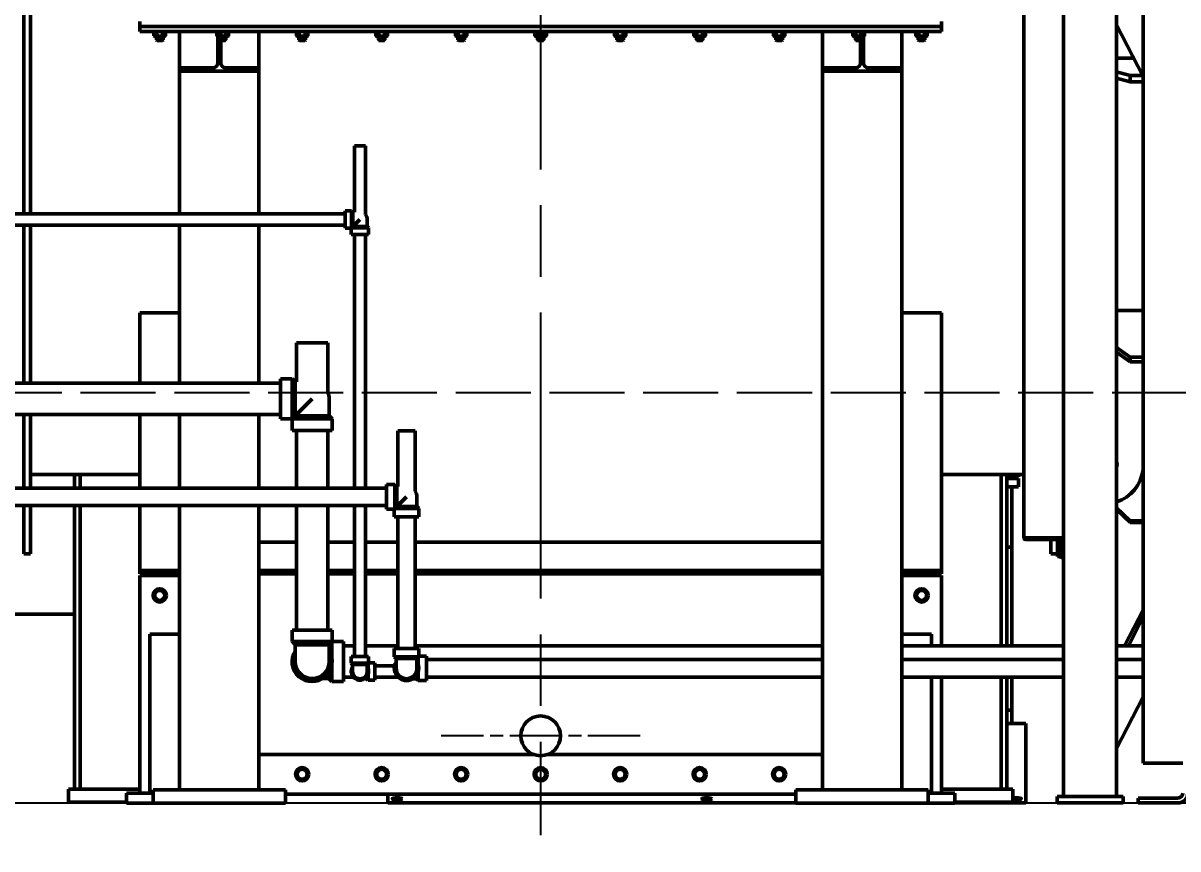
# Model space of a CAD drawing. Header units: inches. Extents: x 11 to 1621, y 11 to 1332.
# Drawn here: x 630.7 to 717.8, y 288 to 350.3 of the extents above; entities that cross this region are included whole.
import ezdxf

# ---------------------------------------------------------------- set-up
doc = ezdxf.new("R2010")
doc.units = ezdxf.units.IN
doc.header["$LTSCALE"] = 48
doc.header["$MEASUREMENT"] = 0
for name, pattern in [('CHAIN', [0.7087, 0.4724, -0.0591, 0.1181, -0.0591]), ('DASHED', [0.2067, 0.1654, -0.0413]), ('DOUBLE_DASH_CHAIN', [1.2403, 0.6614, -0.0827, 0.1654, -0.0827, 0.1654, -0.0827])]:
    doc.linetypes.add(name, pattern=pattern)
for name, color, linetype, lineweight in [('Center Mark (ANSI)', 7, 'Continuous', 25), ('Centerline (ANSI)', 7, 'Continuous', 25), ('Dimension (ANSI)', 7, 'Continuous', 25), ('Sketch Geometry (ANSI)', 7, 'Continuous', 25), ('Visible (ANSI)', 7, 'Continuous', 50), ('Work Plane (ANSI)', 7, 'DOUBLE_DASH_CHAIN', 25)]:
    doc.layers.add(name, color=color, linetype=linetype, lineweight=lineweight)
doc.styles.add('Dimension Text', font='tahoma.ttf')
doc.dimstyles.new('ELC FT', dxfattribs={"dimscale": 48, "dimtxt": 0.12, "dimasz": 0.098425, "dimexe": 0.05, "dimexo": 0.1, "dimgap": 0.031496, "dimtad": 1, "dimdec": 5, "dimzin": 3, "dimdsep": 46, "dimlunit": 4, "dimtxsty": 'Dimension Text', "dimcen": 0.09, "dimdle": 0.5, "dimclrd": 5, "dimclre": 5, "dimclrt": 256, "dimadec": 1, "dimazin": 3, "dimtfac": 0.833333, "dimtofl": 0, "dimtmove": 0, "dimatfit": 3, "dimfxl": 0, "dimfrac": 2, "dimtolj": 1, "dimtzin": 0, "dimlwd": 25, "dimlwe": 25, "dimarcsym": 0})

# ---------------------------------------------------------------- blocks, each defined once
blk = doc.blocks.new('*D15')
at = {"layer": 'Defpoints', "color": 0, "linetype": 'Continuous', "transparency": 16777216}
for p in [(804.877, 319.63), (264.502, 280.771), (804.877, 187.693)]:
    blk.add_point(p, dxfattribs=at)
at = {"layer": 'Dimension (ANSI)', "color": 5, "linetype": 'Continuous', "lineweight": 25, "transparency": 16777216}
for p, q in [((804.877, 314.83), (804.877, 185.293)), ((264.502, 275.971), (264.502, 185.293)), ((269.227, 187.693), (800.153, 187.693))]:
    blk.add_line(p, q, dxfattribs=at)
at = {"layer": 'Dimension (ANSI)', "color": 5, "linetype": 'Continuous', "transparency": 16777216}
for points in [[(269.227, 188.48), (269.227, 186.905), (264.502, 187.693)], [(800.153, 188.48), (800.153, 186.905), (804.877, 187.693)]]:
    blk.add_solid(points, dxfattribs=at)
at = {"layer": 'Dimension (ANSI)', "linetype": 'Continuous', "lineweight": 25, "transparency": 16777216, "insert": (534.752, 192.841), "char_height": 5.76, "attachment_point": 5, "style": 'Dimension Text'}
blk.add_mtext('\\A1;45\'-0 3/8"', dxfattribs=at)

msp = doc.modelspace()

# ---------------------------------------------------------------- linework, layer by layer
at = {"layer": 'Center Mark (ANSI)', "linetype": 'CHAIN', "ltscale": 0.173502}
msp.add_line((677.252429, 296.518181), (662.252429, 296.518181), dxfattribs=at)
at = {"layer": 'Centerline (ANSI)', "linetype": 'CHAIN', "ltscale": 0.952448}
msp.add_line((669.752429, 620.072191), (669.752429, 289.018181), dxfattribs=at)
at = {"layer": 'Sketch Geometry (ANSI)', "linetype": 'DASHED', "ltscale": 0.713284}
msp.add_line((620.877429, 322.442735), (804.877429, 322.442735), dxfattribs=at)
at = {"layer": 'Visible (ANSI)'}
for p, q in [((630.752429, 335.920116), (630.752429, 406.505235)), ((715.222429, 294.451101), (715.222429, 370.33346)), ((706.222429, 367.361677), (706.222429, 311.464563)), ((631.252429, 335.920116), (631.252429, 360.951235)), ((709.222429, 311.520493), (709.222429, 359.951101)), ((713.222429, 291.951101), (713.222429, 359.951101)), ((639.502429, 350.444174), (639.502429, 350.069174)), ((700.002429, 350.444174), (700.002429, 350.069174)), ((700.002429, 350.069174), (639.502429, 350.069174)), ((639.502429, 350.069174), (639.502429, 349.694174)), ((700.002429, 350.069174), (639.502429, 350.069174)), ((700.002429, 349.694174), (639.502429, 349.694174)), ((640.569417, 349.694174), (640.569417, 349.361667)), ((640.785923, 349.694174), (640.785923, 349.361667)), ((641.218936, 349.694174), (641.218936, 349.361667)), ((641.435442, 349.694174), (641.435442, 349.361667)), ((642.502429, 346.954174), (642.502429, 349.694174)), ((645.319417, 349.694174), (645.319417, 349.361667)), ((645.382429, 347.319174), (645.382429, 349.694174)), ((645.612429, 349.694174), (645.612429, 347.319174)), ((645.968936, 349.694174), (645.968936, 349.361667)), ((646.185442, 349.694174), (646.185442, 349.361667)), ((648.492429, 346.954174), (648.492429, 349.694174)), ((651.319417, 349.694174), (651.319417, 349.361667)), ((651.535923, 349.694174), (651.535923, 349.361667)), ((651.968936, 349.694174), (651.968936, 349.361667)), ((652.185442, 349.694174), (652.185442, 349.361667)), ((657.319417, 349.694174), (657.319417, 349.361667)), ((657.535923, 349.694174), (657.535923, 349.361667)), ((657.968936, 349.694174), (657.968936, 349.361667)), ((658.185442, 349.694174), (658.185442, 349.361667)), ((663.319417, 349.694174), (663.319417, 349.361667)), ((663.535923, 349.694174), (663.535923, 349.361667)), ((663.968936, 349.694174), (663.968936, 349.361667)), ((664.185442, 349.694174), (664.185442, 349.361667)), ((669.319417, 349.694174), (669.319417, 349.361667)), ((669.535923, 349.694174), (669.535923, 349.361667)), ((669.968936, 349.694174), (669.968936, 349.361667)), ((670.185442, 349.694174), (670.185442, 349.361667)), ((675.319417, 349.694174), (675.319417, 349.361667)), ((675.535923, 349.694174), (675.535923, 349.361667)), ((675.968936, 349.694174), (675.968936, 349.361667)), ((676.185442, 349.694174), (676.185442, 349.361667)), ((681.319417, 349.694174), (681.319417, 349.361667)), ((681.535923, 349.694174), (681.535923, 349.361667)), ((681.968936, 349.694174), (681.968936, 349.361667)), ((682.185442, 349.694174), (682.185442, 349.361667)), ((687.319417, 349.694174), (687.319417, 349.361667)), ((687.535923, 349.694174), (687.535923, 349.361667)), ((687.968936, 349.694174), (687.968936, 349.361667)), ((688.185442, 349.694174), (688.185442, 349.361667)), ((691.012429, 346.954174), (691.012429, 349.694174)), ((693.319417, 349.694174), (693.319417, 349.361667)), ((693.535923, 349.694174), (693.535923, 349.361667)), ((693.892429, 347.319174), (693.892429, 349.694174)), ((694.122429, 349.694174), (694.122429, 347.319174)), ((694.185442, 349.694174), (694.185442, 349.361667)), ((697.002429, 346.954174), (697.002429, 349.694174)), ((698.069417, 349.694174), (698.069417, 349.361667)), ((698.285923, 349.694174), (698.285923, 349.361667)), ((698.718936, 349.694174), (698.718936, 349.361667)), ((698.935442, 349.694174), (698.935442, 349.361667)), ((700.002429, 350.069174), (700.002429, 349.694174)), ((715.222429, 346.297647), (713.222429, 350.200766)), ((630.627429, 348.701101), (630.752429, 348.701101)), ((640.627429, 349.328174), (640.569417, 349.361667)), ((640.627429, 349.328174), (640.67767, 349.328174)), ((640.67767, 349.328174), (641.002429, 349.328174)), ((640.752429, 349.328174), (640.752429, 349.052945)), ((640.752429, 349.052945), (641.252429, 349.052945)), ((640.799618, 349.007174), (640.752429, 349.052945)), ((641.205241, 349.007174), (640.799618, 349.007174)), ((641.002429, 349.328174), (641.327189, 349.328174)), ((641.205241, 349.007174), (641.252429, 349.052945)), ((641.252429, 349.328174), (641.252429, 349.052945)), ((641.327189, 349.328174), (641.377429, 349.328174)), ((641.377429, 349.328174), (641.435442, 349.361667)), ((645.377429, 349.328174), (645.319417, 349.361667)), ((645.377429, 349.328174), (645.382429, 349.328174)), ((645.612429, 349.328174), (645.752429, 349.328174)), ((645.612429, 349.052945), (646.002429, 349.052945)), ((645.955241, 349.007174), (645.612429, 349.007174)), ((645.752429, 349.328174), (646.077189, 349.328174)), ((645.955241, 349.007174), (646.002429, 349.052945)), ((646.002429, 349.328174), (646.002429, 349.052945)), ((646.077189, 349.328174), (646.127429, 349.328174)), ((646.127429, 349.328174), (646.185442, 349.361667)), ((651.377429, 349.328174), (651.319417, 349.361667)), ((651.377429, 349.328174), (651.42767, 349.328174)), ((651.42767, 349.328174), (651.752429, 349.328174)), ((651.502429, 349.328174), (651.502429, 349.052945)), ((651.502429, 349.052945), (652.002429, 349.052945)), ((651.549618, 349.007174), (651.502429, 349.052945)), ((651.955241, 349.007174), (651.549618, 349.007174)), ((651.752429, 349.328174), (652.077189, 349.328174)), ((651.955241, 349.007174), (652.002429, 349.052945)), ((652.002429, 349.328174), (652.002429, 349.052945)), ((652.077189, 349.328174), (652.127429, 349.328174)), ((652.127429, 349.328174), (652.185442, 349.361667)), ((657.377429, 349.328174), (657.319417, 349.361667)), ((657.377429, 349.328174), (657.42767, 349.328174)), ((657.42767, 349.328174), (657.752429, 349.328174)), ((657.502429, 349.328174), (657.502429, 349.052945)), ((657.502429, 349.052945), (658.002429, 349.052945)), ((657.549618, 349.007174), (657.502429, 349.052945)), ((657.955241, 349.007174), (657.549618, 349.007174)), ((657.752429, 349.328174), (658.077189, 349.328174)), ((657.955241, 349.007174), (658.002429, 349.052945)), ((658.002429, 349.328174), (658.002429, 349.052945)), ((658.077189, 349.328174), (658.127429, 349.328174)), ((658.127429, 349.328174), (658.185442, 349.361667)), ((663.377429, 349.328174), (663.319417, 349.361667)), ((663.377429, 349.328174), (663.42767, 349.328174)), ((663.42767, 349.328174), (663.752429, 349.328174)), ((663.502429, 349.328174), (663.502429, 349.052945)), ((663.502429, 349.052945), (664.002429, 349.052945)), ((663.549618, 349.007174), (663.502429, 349.052945)), ((663.955241, 349.007174), (663.549618, 349.007174)), ((663.752429, 349.328174), (664.077189, 349.328174)), ((663.955241, 349.007174), (664.002429, 349.052945)), ((664.002429, 349.328174), (664.002429, 349.052945)), ((664.077189, 349.328174), (664.127429, 349.328174)), ((664.127429, 349.328174), (664.185442, 349.361667)), ((669.377429, 349.328174), (669.319417, 349.361667)), ((669.377429, 349.328174), (669.42767, 349.328174)), ((669.42767, 349.328174), (669.752429, 349.328174)), ((669.502429, 349.328174), (669.502429, 349.052945)), ((669.502429, 349.052945), (670.002429, 349.052945)), ((669.549618, 349.007174), (669.502429, 349.052945)), ((669.955241, 349.007174), (669.549618, 349.007174)), ((669.752429, 349.328174), (670.077189, 349.328174)), ((669.955241, 349.007174), (670.002429, 349.052945)), ((670.002429, 349.328174), (670.002429, 349.052945)), ((670.077189, 349.328174), (670.127429, 349.328174)), ((670.127429, 349.328174), (670.185442, 349.361667)), ((675.377429, 349.328174), (675.319417, 349.361667)), ((675.377429, 349.328174), (675.42767, 349.328174)), ((675.42767, 349.328174), (675.752429, 349.328174)), ((675.502429, 349.328174), (675.502429, 349.052945)), ((675.502429, 349.052945), (676.002429, 349.052945)), ((675.549618, 349.007174), (675.502429, 349.052945)), ((675.955241, 349.007174), (675.549618, 349.007174)), ((675.752429, 349.328174), (676.077189, 349.328174)), ((675.955241, 349.007174), (676.002429, 349.052945)), ((676.002429, 349.328174), (676.002429, 349.052945)), ((676.077189, 349.328174), (676.127429, 349.328174)), ((676.127429, 349.328174), (676.185442, 349.361667)), ((681.377429, 349.328174), (681.319417, 349.361667)), ((681.377429, 349.328174), (681.42767, 349.328174)), ((681.42767, 349.328174), (681.752429, 349.328174)), ((681.502429, 349.328174), (681.502429, 349.052945)), ((681.502429, 349.052945), (682.002429, 349.052945)), ((681.549618, 349.007174), (681.502429, 349.052945)), ((681.955241, 349.007174), (681.549618, 349.007174)), ((681.752429, 349.328174), (682.077189, 349.328174)), ((681.955241, 349.007174), (682.002429, 349.052945)), ((682.002429, 349.328174), (682.002429, 349.052945)), ((682.077189, 349.328174), (682.127429, 349.328174)), ((682.127429, 349.328174), (682.185442, 349.361667)), ((687.377429, 349.328174), (687.319417, 349.361667)), ((687.377429, 349.328174), (687.42767, 349.328174)), ((687.42767, 349.328174), (687.752429, 349.328174)), ((687.502429, 349.328174), (687.502429, 349.052945)), ((687.502429, 349.052945), (688.002429, 349.052945)), ((687.549618, 349.007174), (687.502429, 349.052945)), ((687.955241, 349.007174), (687.549618, 349.007174)), ((687.752429, 349.328174), (688.077189, 349.328174)), ((687.955241, 349.007174), (688.002429, 349.052945)), ((688.002429, 349.328174), (688.002429, 349.052945)), ((688.077189, 349.328174), (688.127429, 349.328174)), ((688.127429, 349.328174), (688.185442, 349.361667)), ((693.377429, 349.328174), (693.319417, 349.361667)), ((693.377429, 349.328174), (693.42767, 349.328174)), ((693.42767, 349.328174), (693.752429, 349.328174)), ((693.502429, 349.328174), (693.502429, 349.052945)), ((693.502429, 349.052945), (693.892429, 349.052945)), ((693.549618, 349.007174), (693.502429, 349.052945)), ((693.892429, 349.007174), (693.549618, 349.007174)), ((693.752429, 349.328174), (693.892429, 349.328174)), ((694.122429, 349.328174), (694.127429, 349.328174)), ((694.127429, 349.328174), (694.185442, 349.361667)), ((698.127429, 349.328174), (698.069417, 349.361667)), ((698.127429, 349.328174), (698.17767, 349.328174)), ((698.17767, 349.328174), (698.502429, 349.328174)), ((698.252429, 349.328174), (698.252429, 349.052945)), ((698.252429, 349.052945), (698.752429, 349.052945)), ((698.299618, 349.007174), (698.252429, 349.052945)), ((698.705241, 349.007174), (698.299618, 349.007174)), ((698.502429, 349.328174), (698.827189, 349.328174)), ((698.705241, 349.007174), (698.752429, 349.052945)), ((698.752429, 349.328174), (698.752429, 349.052945)), ((698.827189, 349.328174), (698.877429, 349.328174)), ((698.877429, 349.328174), (698.935442, 349.361667)), ((642.502429, 346.954174), (645.017429, 346.954174)), ((642.502429, 346.694174), (642.502429, 346.954174)), ((645.977429, 346.954174), (648.492429, 346.954174)), ((648.492429, 346.954174), (648.492429, 346.694174)), ((691.012429, 346.954174), (693.527429, 346.954174)), ((691.012429, 346.694174), (691.012429, 346.954174)), ((694.487429, 346.954174), (697.002429, 346.954174)), ((697.002429, 346.954174), (697.002429, 346.694174)), ((713.222429, 347.670435), (714.518998, 347.670435)), ((648.492429, 346.694174), (642.502429, 346.694174)), ((642.502429, 335.920116), (642.502429, 346.694174)), ((648.492429, 335.920116), (648.492429, 346.694174)), ((697.002429, 346.694174), (691.012429, 346.694174)), ((691.012429, 292.442735), (691.012429, 346.694174)), ((697.002429, 292.442735), (697.002429, 346.694174)), ((714.252429, 346.37634), (713.222429, 346.642924)), ((713.222429, 346.159961), (714.252429, 345.893377)), ((714.252429, 346.37634), (715.182106, 346.37634)), ((714.252429, 345.893377), (714.252429, 346.37634)), ((714.252429, 345.893377), (715.222429, 345.893377)), ((656.531429, 341.066116), (655.691429, 341.066116)), ((655.691429, 341.066116), (655.691429, 336.057928)), ((656.531429, 341.066116), (656.531429, 335.867205)), ((654.986429, 335.920116), (623.423929, 335.920116)), ((654.986429, 336.156366), (654.986429, 334.843866)), ((655.486429, 336.156366), (654.986429, 336.156366)), ((655.486429, 336.156366), (655.486429, 334.875116)), ((655.584867, 336.057928), (655.486429, 336.156366)), ((655.584867, 334.973553), (655.584867, 336.057928)), ((655.691429, 336.057928), (655.584867, 336.057928)), ((654.986429, 335.080116), (623.423929, 335.080116)), ((630.752429, 323.141153), (630.752429, 335.080116)), ((631.252429, 323.141153), (631.252429, 335.080116)), ((642.502429, 323.141153), (642.502429, 335.080116)), ((648.492429, 323.141153), (648.492429, 335.080116)), ((655.455179, 334.843866), (654.986429, 334.843866)), ((655.486429, 334.875116), (655.455179, 334.843866)), ((655.455179, 334.843866), (655.455179, 334.375116)), ((655.584867, 334.973553), (655.486429, 334.875116)), ((655.486429, 334.875116), (656.767679, 334.875116)), ((655.584867, 334.973553), (656.111429, 335.500116)), ((656.669242, 334.973553), (655.584867, 334.973553)), ((656.669242, 334.973553), (656.669242, 335.500116)), ((656.669242, 334.973553), (656.767679, 334.875116)), ((656.767679, 334.875116), (656.767679, 334.375116)), ((655.455179, 334.375116), (656.767679, 334.375116)), ((655.691429, 334.375116), (655.691429, 315.219462)), ((656.531429, 334.375116), (656.531429, 315.219462)), ((713.222429, 328.637556), (715.222429, 328.637556)), ((639.502429, 328.452279), (639.502429, 323.141153)), ((642.502429, 328.452279), (639.502429, 328.452279)), ((697.002429, 328.452279), (700.002429, 328.452279)), ((700.002429, 309.006843), (700.002429, 328.452279)), ((653.689929, 326.191653), (651.314929, 326.191653)), ((651.314929, 326.191653), (651.314929, 323.241934)), ((653.689929, 326.191653), (653.689929, 322.453165)), ((714.252429, 325.102022), (713.222429, 325.830342)), ((713.222429, 325.476789), (714.252429, 324.748469)), ((714.252429, 325.102022), (715.222429, 325.102022)), ((714.252429, 324.748469), (714.252429, 325.102022)), ((714.252429, 324.748469), (715.222429, 324.748469)), ((650.127429, 323.469278), (650.127429, 320.438028)), ((651.002429, 323.469278), (650.127429, 323.469278)), ((651.002429, 323.469278), (651.002429, 320.453653)), ((651.229773, 323.241934), (651.002429, 323.469278)), ((622.939929, 323.141153), (650.127429, 323.141153)), ((651.229773, 320.680997), (651.229773, 323.241934)), ((651.229773, 323.241934), (651.314929, 323.241934)), ((652.502429, 321.953653), (651.229773, 320.680997)), ((653.79071, 321.953653), (653.79071, 320.680997)), ((622.939929, 320.766153), (650.127429, 320.766153)), ((630.752429, 315.219462), (630.752429, 320.766153)), ((631.252429, 315.219462), (631.252429, 320.766153)), ((639.502429, 320.766153), (639.502429, 315.219462)), ((642.502429, 315.219462), (642.502429, 320.766153)), ((648.492429, 315.219462), (648.492429, 320.766153)), ((650.986804, 320.438028), (650.127429, 320.438028)), ((650.986804, 320.438028), (651.002429, 320.453653)), ((650.986804, 320.438028), (650.986804, 319.578653)), ((651.002429, 320.453653), (651.229773, 320.680997)), ((651.002429, 320.453653), (654.018054, 320.453653)), ((653.79071, 320.680997), (651.229773, 320.680997)), ((653.79071, 320.680997), (654.018054, 320.453653)), ((654.018054, 320.453653), (654.018054, 319.578653)), ((650.986804, 319.578653), (654.018054, 319.578653)), ((651.314929, 319.578653), (651.314929, 315.219462)), ((653.689929, 319.578653), (653.689929, 315.219462)), ((660.284929, 319.553462), (658.969929, 319.553462)), ((658.969929, 319.553462), (658.969929, 315.345556)), ((660.284929, 319.553462), (660.284929, 314.98824)), ((631.252429, 316.255235), (639.502429, 316.255235)), ((634.564929, 315.219462), (634.564929, 316.255235)), ((635.002429, 315.219462), (635.002429, 316.255235)), ((700.002429, 316.255235), (706.222429, 316.255235)), ((704.502429, 303.316653), (704.502429, 316.255235)), ((704.939929, 303.316653), (704.939929, 316.255235)), ((705.939317, 316.201101), (704.939929, 316.201101)), ((704.939929, 315.951101), (705.814929, 315.951101)), ((705.814929, 315.326101), (705.814929, 315.951101)), ((705.939317, 316.255235), (705.939317, 316.201101)), ((658.127429, 315.219462), (623.189929, 315.219462)), ((658.127429, 315.483837), (658.127429, 313.640087)), ((658.752429, 315.483837), (658.127429, 315.483837)), ((658.752429, 315.483837), (658.752429, 313.686962)), ((658.89071, 315.345556), (658.752429, 315.483837)), ((658.89071, 313.825243), (658.89071, 315.345556)), ((658.969929, 315.345556), (658.89071, 315.345556)), ((704.939929, 315.326101), (705.314929, 315.326101)), ((705.314929, 315.326101), (705.814929, 315.326101)), ((705.314929, 310.754488), (705.314929, 315.326101)), ((658.127429, 313.904462), (623.189929, 313.904462)), ((630.752429, 310.255235), (630.752429, 313.904462)), ((631.252429, 310.255235), (631.252429, 313.904462)), ((634.564929, 292.50523), (634.564929, 313.904462)), ((635.002429, 292.50523), (635.002429, 313.904462)), ((639.502429, 313.904462), (639.502429, 309.006843)), ((642.502429, 292.442735), (642.502429, 313.904462)), ((648.492429, 292.442735), (648.492429, 313.904462)), ((651.314929, 313.904462), (651.314929, 304.504153)), ((653.689929, 313.904462), (653.689929, 304.504153)), ((655.691429, 313.904462), (655.691429, 302.503616)), ((656.531429, 313.904462), (656.531429, 302.503616)), ((658.89071, 313.825243), (658.752429, 313.686962)), ((658.89071, 313.825243), (659.627429, 314.561962)), ((660.411023, 313.825243), (658.89071, 313.825243)), ((660.411023, 313.825243), (660.411023, 314.561962)), ((660.411023, 313.825243), (660.549304, 313.686962)), ((658.705554, 313.640087), (658.127429, 313.640087)), ((658.752429, 313.686962), (658.705554, 313.640087)), ((658.705554, 313.640087), (658.705554, 313.061962)), ((658.705554, 313.061962), (660.549304, 313.061962)), ((658.752429, 313.686962), (660.549304, 313.686962)), ((658.969929, 313.061962), (658.969929, 303.115962)), ((660.284929, 313.061962), (660.284929, 303.115962)), ((660.549304, 313.686962), (660.549304, 313.061962)), ((714.252429, 312.744574), (713.222429, 313.739478)), ((713.222429, 313.610068), (714.252429, 312.615164)), ((714.252429, 312.744574), (715.222429, 312.744574)), ((714.252429, 312.615164), (714.252429, 312.744574)), ((714.252429, 312.615164), (715.222429, 312.615164)), ((709.222429, 311.464563), (706.222429, 311.464563)), ((706.222429, 311.464563), (706.222429, 311.433313)), ((708.722429, 311.339563), (706.409929, 311.339563)), ((708.252429, 310.255235), (708.252429, 311.339563)), ((708.752429, 311.33866), (708.752429, 310.067735)), ((708.972429, 311.214563), (708.972429, 310.058313)), ((709.222429, 311.520493), (709.222429, 311.464563)), ((709.222429, 311.464563), (709.222429, 311.445919)), ((709.222429, 291.951101), (709.222429, 311.445919)), ((648.492429, 311.128163), (651.314929, 311.128163)), ((653.689929, 311.128163), (655.691429, 311.128163)), ((656.531429, 311.128163), (658.969929, 311.128163)), ((660.284929, 311.128163), (691.012429, 311.128163)), ((704.939929, 310.754488), (705.314929, 310.754488)), ((705.314929, 310.754488), (705.314929, 303.316653)), ((630.752429, 310.255235), (631.252429, 310.255235)), ((708.252429, 310.255235), (708.752429, 310.255235)), ((708.972429, 310.067735), (708.752429, 310.067735)), ((709.222429, 309.964563), (709.159929, 309.964563)), ((642.502429, 309.006843), (639.502429, 309.006843)), ((639.502429, 309.006843), (639.502429, 308.741678)), ((639.502429, 308.741678), (642.502429, 308.741678)), ((639.502429, 308.621735), (639.502429, 292.192735)), ((642.502429, 308.621735), (639.502429, 308.621735)), ((651.314929, 309.006843), (648.492429, 309.006843)), ((648.492429, 308.741678), (651.314929, 308.741678)), ((655.691429, 309.006843), (653.689929, 309.006843)), ((653.689929, 308.741678), (655.691429, 308.741678)), ((658.969929, 309.006843), (656.531429, 309.006843)), ((656.531429, 308.741678), (658.969929, 308.741678)), ((691.012429, 309.006843), (660.284929, 309.006843)), ((660.284929, 308.741678), (691.012429, 308.741678)), ((697.002429, 309.006843), (700.002429, 309.006843)), ((697.002429, 308.741678), (700.002429, 308.741678)), ((700.002429, 308.621735), (697.002429, 308.621735)), ((700.002429, 308.741678), (700.002429, 309.006843)), ((700.002429, 303.316653), (700.002429, 308.621735)), ((715.222429, 306.03876), (713.827592, 303.316653)), ((624.512429, 305.701101), (634.564929, 305.701101)), ((714.108502, 303.316653), (715.222429, 305.490548)), ((642.502429, 304.192735), (640.252429, 304.192735)), ((640.252429, 292.192735), (640.252429, 304.192735)), ((654.018054, 304.504153), (650.986804, 304.504153)), ((650.986804, 303.629153), (650.986804, 304.504153)), ((654.018054, 303.629153), (654.018054, 304.504153)), ((699.252429, 304.192735), (697.002429, 304.192735)), ((699.252429, 303.316653), (699.252429, 304.192735)), ((654.018054, 303.629153), (650.986804, 303.629153)), ((651.214148, 303.401809), (650.986804, 303.629153)), ((651.214148, 303.401809), (653.79071, 303.401809)), ((651.214148, 303.401809), (651.214148, 302.129153)), ((653.79071, 303.401809), (654.018054, 303.629153)), ((653.79071, 303.401809), (653.79071, 302.129153)), ((654.002429, 302.346222), (654.002429, 303.613528)), ((654.018054, 303.644778), (654.877429, 303.644778)), ((654.877429, 300.613528), (654.877429, 303.644778)), ((654.877429, 303.316653), (655.691429, 303.316653)), ((656.531429, 303.316653), (658.969929, 303.316653)), ((660.284929, 303.316653), (691.012429, 303.316653)), ((697.002429, 303.316653), (709.222429, 303.316653)), ((713.222429, 303.316653), (715.222429, 303.316653)), ((656.767679, 302.503616), (655.455179, 302.503616)), ((655.455179, 302.003616), (655.455179, 302.503616)), ((656.767679, 302.003616), (656.767679, 302.503616)), ((660.549304, 303.115962), (658.705554, 303.115962)), ((658.705554, 302.490962), (658.705554, 303.115962)), ((660.549304, 302.490962), (658.705554, 302.490962)), ((658.843835, 302.352681), (658.705554, 302.490962)), ((660.411023, 302.352681), (660.549304, 302.490962)), ((660.502429, 301.906183), (660.502429, 302.444087)), ((660.549304, 302.490962), (660.549304, 303.115962)), ((660.549304, 302.537837), (661.127429, 302.537837)), ((661.127429, 300.694087), (661.127429, 302.537837)), ((654.002429, 300.613528), (654.002429, 301.912084)), ((656.767679, 302.003616), (655.455179, 302.003616)), ((655.553617, 301.905178), (655.455179, 302.003616)), ((655.553617, 301.905178), (656.669242, 301.905178)), ((655.553617, 301.378616), (655.553617, 301.905178)), ((656.669242, 301.905178), (656.767679, 302.003616)), ((656.669242, 301.378616), (656.669242, 301.905178)), ((656.736429, 301.578713), (656.736429, 301.972366)), ((656.767679, 302.034866), (657.236429, 302.034866)), ((657.236429, 300.722366), (657.236429, 302.034866)), ((657.236429, 301.798616), (658.72383, 301.798616)), ((658.843835, 302.352681), (660.411023, 302.352681)), ((658.843835, 301.615962), (658.843835, 302.352681)), ((660.411023, 301.615962), (660.411023, 302.352681)), ((661.127429, 302.273462), (691.012429, 302.273462)), ((697.002429, 302.273462), (709.222429, 302.273462)), ((713.222429, 302.273462), (715.222429, 302.273462)), ((653.300834, 300.840872), (653.775085, 300.840872)), ((653.775085, 301.30607), (653.775085, 300.840872)), ((653.775085, 300.840872), (654.002429, 300.613528)), ((654.877429, 300.941653), (655.621809, 300.941653)), ((656.637992, 300.820803), (656.45713, 300.820803)), ((656.637992, 300.986958), (656.637992, 300.820803)), ((656.637992, 300.820803), (656.736429, 300.722366)), ((656.736429, 300.722366), (656.736429, 301.178518)), ((656.736429, 300.722366), (657.236429, 300.722366)), ((657.236429, 300.958616), (658.981094, 300.958616)), ((657.236429, 300.941653), (658.998811, 300.941653)), ((660.364148, 300.832368), (660.113057, 300.832368)), ((660.364148, 301.061797), (660.364148, 300.832368)), ((660.364148, 300.832368), (660.502429, 300.694087)), ((660.502429, 300.694087), (660.502429, 301.32574)), ((660.502429, 300.694087), (661.127429, 300.694087)), ((661.127429, 300.958462), (691.012429, 300.958462)), ((661.127429, 300.941653), (691.012429, 300.941653)), ((697.002429, 300.958462), (709.222429, 300.958462)), ((697.002429, 300.941653), (709.222429, 300.941653)), ((699.252429, 292.192735), (699.252429, 300.941653)), ((700.002429, 292.192735), (700.002429, 300.941653)), ((704.502429, 292.50523), (704.502429, 300.941653)), ((704.939929, 292.50523), (704.939929, 300.941653)), ((705.314929, 300.941653), (705.314929, 298.451101)), ((713.222429, 300.958462), (715.222429, 300.958462)), ((713.222429, 300.941653), (715.222429, 300.941653)), ((654.002429, 300.613528), (654.877429, 300.613528)), ((713.222429, 295.557095), (715.222429, 299.460214)), ((704.939929, 298.451101), (705.314929, 298.451101)), ((705.314929, 297.451101), (705.314929, 298.451101)), ((704.939929, 297.451101), (706.377429, 297.451101)), ((706.377429, 297.451101), (706.377429, 297.351101)), ((706.377429, 297.242772), (706.377429, 297.351101)), ((706.377429, 297.242772), (706.377429, 297.010887)), ((706.377429, 297.010887), (706.377429, 296.63666)), ((706.377429, 296.63666), (706.377429, 292.265542)), ((669.204764, 295.121735), (648.492429, 295.121735)), ((691.012429, 295.121735), (670.300094, 295.121735)), ((718.222429, 294.451101), (715.222429, 294.451101)), ((634.127429, 292.50523), (634.127429, 291.50523)), ((634.127429, 292.50523), (639.502429, 292.50523)), ((638.502429, 292.192735), (640.497429, 292.192735)), ((638.502429, 291.442735), (638.502429, 292.192735)), ((640.497429, 291.442735), (640.497429, 292.442735)), ((650.497429, 292.442735), (640.497429, 292.442735)), ((650.497429, 291.442735), (650.497429, 292.442735)), ((689.007429, 292.121735), (650.497429, 292.121735)), ((658.207929, 292.121735), (658.207929, 291.891315)), ((689.007429, 291.442735), (689.007429, 292.442735)), ((699.007429, 292.442735), (689.007429, 292.442735)), ((699.007429, 291.442735), (699.007429, 292.442735)), ((699.007429, 292.192735), (701.002429, 292.192735)), ((700.002429, 292.50523), (705.377429, 292.50523)), ((701.002429, 291.442735), (701.002429, 292.192735)), ((705.377429, 292.50523), (705.377429, 291.50523)), ((706.377429, 292.265542), (706.377429, 291.891315)), ((638.502429, 291.50523), (634.127429, 291.50523)), ((638.502429, 291.442735), (640.497429, 291.442735)), ((640.497429, 291.442735), (650.497429, 291.442735)), ((658.207929, 291.891315), (658.207929, 291.65943)), ((658.207929, 291.551101), (658.207929, 291.65943)), ((658.207929, 291.551101), (658.207929, 291.451101)), ((658.207929, 291.451101), (689.007429, 291.451101)), ((689.007429, 291.442735), (699.007429, 291.442735)), ((699.007429, 291.442735), (701.002429, 291.442735)), ((705.377429, 291.50523), (701.002429, 291.50523)), ((701.002429, 291.451101), (706.377429, 291.451101)), ((706.377429, 291.891315), (706.377429, 291.65943)), ((706.377429, 291.551101), (706.377429, 291.65943)), ((706.377429, 291.551101), (706.377429, 291.451101)), ((708.722429, 291.451101), (708.722429, 291.951101)), ((713.722429, 291.951101), (708.722429, 291.951101)), ((713.722429, 291.451101), (708.722429, 291.451101)), ((713.722429, 291.451101), (713.722429, 291.951101)), ((717.847429, 291.826101), (714.847429, 291.826101)), ((714.847429, 291.826101), (714.847429, 291.451101)), ((714.847429, 291.451101), (717.847429, 291.451101))]:
    msp.add_line(p, q, dxfattribs=at)
for centre, radius in [((641.002429, 307.121735), 0.5), ((698.502429, 307.121735), 0.5), ((669.752429, 296.518181), 1.5), ((651.752429, 293.621735), 0.5), ((657.752429, 293.621735), 0.5), ((663.752429, 293.621735), 0.5), ((669.752429, 293.621735), 0.5), ((675.752429, 293.621735), 0.5), ((681.752429, 293.621735), 0.5), ((687.752429, 293.621735), 0.5)]:
    msp.add_circle(centre, radius, dxfattribs=at)
for centre, radius, start, end in [((645.017429, 347.319174), 0.365, 270, 0), ((645.977429, 347.319174), 0.365, 180, 270), ((693.527429, 347.319174), 0.365, 270, 0), ((694.487429, 347.319174), 0.365, 180, 270), ((656.111429, 335.500116), 0.557812, 0, 41.15420196), ((652.502429, 321.953653), 1.288281, 0, 22.8136551), ((712.252429, 317.010725), 1, 345.93013225, 14.06986775), ((712.252429, 317.010725), 3, 288.86463103, 351.89038554), ((659.627429, 314.561962), 0.783594, 0, 32.95661315), ((641.002429, 307.121735), 0.375, 120, 180), ((641.002429, 307.121735), 0.375, 180, 240), ((641.002429, 307.121735), 0.375, 60, 120), ((641.002429, 307.121735), 0.375, 240, 300), ((641.002429, 307.121735), 0.375, 0, 60), ((641.002429, 307.121735), 0.375, 300, 0), ((698.502429, 307.121735), 0.375, 120, 180), ((698.502429, 307.121735), 0.375, 180, 240), ((698.502429, 307.121735), 0.375, 60, 120), ((698.502429, 307.121735), 0.375, 240, 300), ((698.502429, 307.121735), 0.375, 0, 60), ((698.502429, 307.121735), 0.375, 300, 0), ((652.502429, 302.129153), 1.515625, 148.21166938, 31.78833062), ((652.502429, 302.129153), 1.288281, 180, 0), ((656.111429, 301.378616), 0.65625, 148.21166938, 31.78833062), ((659.627429, 301.615962), 0.921875, 148.21166938, 31.78833062), ((659.627429, 301.615962), 0.783594, 180, 0), ((656.111429, 301.378616), 0.557812, 180, 0), ((651.752429, 293.621735), 0.375, 120, 180), ((651.752429, 293.621735), 0.375, 60, 120), ((651.752429, 293.621735), 0.375, 0, 60), ((657.752429, 293.621735), 0.375, 120, 180), ((657.752429, 293.621735), 0.375, 60, 120), ((657.752429, 293.621735), 0.375, 0, 60), ((663.752429, 293.621735), 0.375, 120, 180), ((663.752429, 293.621735), 0.375, 60, 120), ((663.752429, 293.621735), 0.375, 0, 60), ((669.752429, 293.621735), 0.375, 120, 180), ((669.752429, 293.621735), 0.375, 60, 120), ((669.752429, 293.621735), 0.375, 0, 60), ((675.752429, 293.621735), 0.375, 120, 180), ((675.752429, 293.621735), 0.375, 60, 120), ((675.752429, 293.621735), 0.375, 0, 60), ((681.752429, 293.621735), 0.375, 120, 180), ((681.752429, 293.621735), 0.375, 60, 120), ((681.752429, 293.621735), 0.375, 0, 60), ((687.752429, 293.621735), 0.375, 120, 180), ((687.752429, 293.621735), 0.375, 60, 120), ((687.752429, 293.621735), 0.375, 0, 60), ((651.752429, 293.621735), 0.375, 180, 240), ((651.752429, 293.621735), 0.375, 240, 300), ((651.752429, 293.621735), 0.375, 300, 0), ((657.752429, 293.621735), 0.375, 180, 240), ((657.752429, 293.621735), 0.375, 240, 300), ((657.752429, 293.621735), 0.375, 300, 0), ((663.752429, 293.621735), 0.375, 180, 240), ((663.752429, 293.621735), 0.375, 240, 300), ((663.752429, 293.621735), 0.375, 300, 0), ((669.752429, 293.621735), 0.375, 180, 240), ((669.752429, 293.621735), 0.375, 240, 300), ((669.752429, 293.621735), 0.375, 300, 0), ((675.752429, 293.621735), 0.375, 180, 240), ((675.752429, 293.621735), 0.375, 240, 300), ((675.752429, 293.621735), 0.375, 300, 0), ((681.752429, 293.621735), 0.375, 180, 240), ((681.752429, 293.621735), 0.375, 240, 300), ((681.752429, 293.621735), 0.375, 300, 0), ((687.752429, 293.621735), 0.375, 180, 240), ((687.752429, 293.621735), 0.375, 240, 300), ((687.752429, 293.621735), 0.375, 300, 0), ((717.847429, 292.201101), 0.75, 270, 0), ((717.847429, 292.201101), 0.375, 270, 0)]:
    msp.add_arc(centre, radius, start, end, dxfattribs=at)
for centre, major_axis, ratio, start_param, end_param in [((706.409929, 311.433313), (-0.1875, 0), 0.5, 0, 1.570796327), ((708.722429, 311.214563), (0.25, 0), 0.5, 0, 1.570796327), ((709.159929, 310.058313), (-0.1875, 0), 0.5, 0, 1.570796327), ((705.644929, 291.772561), (0.375, 0), 0.176326981, 3.918145911, 8.648224703)]:
    msp.add_ellipse(centre, major_axis=major_axis, ratio=ratio, start_param=start_param, end_param=end_param, dxfattribs=at)
for centre in [(658.940429, 291.772561), (682.292679, 291.772561)]:
    msp.add_ellipse(centre, major_axis=(0.375, 0), ratio=0.176326981, dxfattribs=at)
for points, weights in [([(640.569417, 349.361667), (640.627429, 349.328174), (640.67767, 349.328174)], [1, 1.0379548493, 1]), ([(640.67767, 349.328174), (640.72791, 349.328174), (640.785923, 349.361667)], [1, 1.0379548493, 1]), ([(640.785923, 349.361667), (640.901948, 349.328174), (641.002429, 349.328174)], [1, 1.0379548493, 1]), ([(641.002429, 349.328174), (641.10291, 349.328174), (641.218936, 349.361667)], [1, 1.0379548493, 1]), ([(641.218936, 349.361667), (641.276948, 349.328174), (641.327189, 349.328174)], [1, 1.0379548493, 1]), ([(641.327189, 349.328174), (641.377429, 349.328174), (641.435442, 349.361667)], [1, 1.0379548493, 1]), ([(645.319417, 349.361667), (645.352741, 349.342427), (645.382429, 349.334387)], [1, 1.02145606554, 1.01865368944]), ([(645.612429, 349.34277), (645.684712, 349.328174), (645.752429, 349.328174)], [1.016893364, 1.02526631199, 1]), ([(645.752429, 349.328174), (645.85291, 349.328174), (645.968936, 349.361667)], [1, 1.0379548493, 1]), ([(645.968936, 349.361667), (646.026948, 349.328174), (646.077189, 349.328174)], [1, 1.0379548493, 1]), ([(646.077189, 349.328174), (646.127429, 349.328174), (646.185442, 349.361667)], [1, 1.0379548493, 1]), ([(651.319417, 349.361667), (651.377429, 349.328174), (651.42767, 349.328174)], [1, 1.0379548493, 1]), ([(651.42767, 349.328174), (651.47791, 349.328174), (651.535923, 349.361667)], [1, 1.0379548493, 1]), ([(651.535923, 349.361667), (651.651948, 349.328174), (651.752429, 349.328174)], [1, 1.0379548493, 1]), ([(651.752429, 349.328174), (651.85291, 349.328174), (651.968936, 349.361667)], [1, 1.0379548493, 1]), ([(651.968936, 349.361667), (652.026948, 349.328174), (652.077189, 349.328174)], [1, 1.0379548493, 1]), ([(652.077189, 349.328174), (652.127429, 349.328174), (652.185442, 349.361667)], [1, 1.0379548493, 1]), ([(657.319417, 349.361667), (657.377429, 349.328174), (657.42767, 349.328174)], [1, 1.0379548493, 1]), ([(657.42767, 349.328174), (657.47791, 349.328174), (657.535923, 349.361667)], [1, 1.0379548493, 1]), ([(657.535923, 349.361667), (657.651948, 349.328174), (657.752429, 349.328174)], [1, 1.0379548493, 1]), ([(657.752429, 349.328174), (657.85291, 349.328174), (657.968936, 349.361667)], [1, 1.0379548493, 1]), ([(657.968936, 349.361667), (658.026948, 349.328174), (658.077189, 349.328174)], [1, 1.0379548493, 1]), ([(658.077189, 349.328174), (658.127429, 349.328174), (658.185442, 349.361667)], [1, 1.0379548493, 1]), ([(663.319417, 349.361667), (663.377429, 349.328174), (663.42767, 349.328174)], [1, 1.0379548493, 1]), ([(663.42767, 349.328174), (663.47791, 349.328174), (663.535923, 349.361667)], [1, 1.0379548493, 1]), ([(663.535923, 349.361667), (663.651948, 349.328174), (663.752429, 349.328174)], [1, 1.0379548493, 1]), ([(663.752429, 349.328174), (663.85291, 349.328174), (663.968936, 349.361667)], [1, 1.0379548493, 1]), ([(663.968936, 349.361667), (664.026948, 349.328174), (664.077189, 349.328174)], [1, 1.0379548493, 1]), ([(664.077189, 349.328174), (664.127429, 349.328174), (664.185442, 349.361667)], [1, 1.0379548493, 1]), ([(669.319417, 349.361667), (669.377429, 349.328174), (669.42767, 349.328174)], [1, 1.0379548493, 1]), ([(669.42767, 349.328174), (669.47791, 349.328174), (669.535923, 349.361667)], [1, 1.0379548493, 1]), ([(669.535923, 349.361667), (669.651948, 349.328174), (669.752429, 349.328174)], [1, 1.0379548493, 1]), ([(669.752429, 349.328174), (669.85291, 349.328174), (669.968936, 349.361667)], [1, 1.0379548493, 1]), ([(669.968936, 349.361667), (670.026948, 349.328174), (670.077189, 349.328174)], [1, 1.0379548493, 1]), ([(670.077189, 349.328174), (670.127429, 349.328174), (670.185442, 349.361667)], [1, 1.0379548493, 1]), ([(675.319417, 349.361667), (675.377429, 349.328174), (675.42767, 349.328174)], [1, 1.0379548493, 1]), ([(675.42767, 349.328174), (675.47791, 349.328174), (675.535923, 349.361667)], [1, 1.0379548493, 1]), ([(675.535923, 349.361667), (675.651948, 349.328174), (675.752429, 349.328174)], [1, 1.0379548493, 1]), ([(675.752429, 349.328174), (675.85291, 349.328174), (675.968936, 349.361667)], [1, 1.0379548493, 1]), ([(675.968936, 349.361667), (676.026948, 349.328174), (676.077189, 349.328174)], [1, 1.0379548493, 1]), ([(676.077189, 349.328174), (676.127429, 349.328174), (676.185442, 349.361667)], [1, 1.0379548493, 1]), ([(681.319417, 349.361667), (681.377429, 349.328174), (681.42767, 349.328174)], [1, 1.0379548493, 1]), ([(681.42767, 349.328174), (681.47791, 349.328174), (681.535923, 349.361667)], [1, 1.0379548493, 1]), ([(681.535923, 349.361667), (681.651948, 349.328174), (681.752429, 349.328174)], [1, 1.0379548493, 1]), ([(681.752429, 349.328174), (681.85291, 349.328174), (681.968936, 349.361667)], [1, 1.0379548493, 1]), ([(681.968936, 349.361667), (682.026948, 349.328174), (682.077189, 349.328174)], [1, 1.0379548493, 1]), ([(682.077189, 349.328174), (682.127429, 349.328174), (682.185442, 349.361667)], [1, 1.0379548493, 1]), ([(687.319417, 349.361667), (687.377429, 349.328174), (687.42767, 349.328174)], [1, 1.0379548493, 1]), ([(687.42767, 349.328174), (687.47791, 349.328174), (687.535923, 349.361667)], [1, 1.0379548493, 1]), ([(687.535923, 349.361667), (687.651948, 349.328174), (687.752429, 349.328174)], [1, 1.0379548493, 1]), ([(687.752429, 349.328174), (687.85291, 349.328174), (687.968936, 349.361667)], [1, 1.0379548493, 1]), ([(687.968936, 349.361667), (688.026948, 349.328174), (688.077189, 349.328174)], [1, 1.0379548493, 1]), ([(688.077189, 349.328174), (688.127429, 349.328174), (688.185442, 349.361667)], [1, 1.0379548493, 1]), ([(693.319417, 349.361667), (693.377429, 349.328174), (693.42767, 349.328174)], [1, 1.0379548493, 1]), ([(693.42767, 349.328174), (693.47791, 349.328174), (693.535923, 349.361667)], [1, 1.0379548493, 1]), ([(693.535923, 349.361667), (693.651948, 349.328174), (693.752429, 349.328174)], [1, 1.0379548493, 1]), ([(693.752429, 349.328174), (693.820147, 349.328174), (693.892429, 349.34277)], [1, 1.02526631199, 1.016893364]), ([(694.122429, 349.334387), (694.152117, 349.342427), (694.185442, 349.361667)], [1.01865368944, 1.02145606554, 1]), ([(698.069417, 349.361667), (698.127429, 349.328174), (698.17767, 349.328174)], [1, 1.0379548493, 1]), ([(698.17767, 349.328174), (698.22791, 349.328174), (698.285923, 349.361667)], [1, 1.0379548493, 1]), ([(698.285923, 349.361667), (698.401948, 349.328174), (698.502429, 349.328174)], [1, 1.0379548493, 1]), ([(698.502429, 349.328174), (698.60291, 349.328174), (698.718936, 349.361667)], [1, 1.0379548493, 1]), ([(698.718936, 349.361667), (698.776948, 349.328174), (698.827189, 349.328174)], [1, 1.0379548493, 1]), ([(698.827189, 349.328174), (698.877429, 349.328174), (698.935442, 349.361667)], [1, 1.0379548493, 1]), ([(640.627429, 307.338241), (640.72791, 307.396254), (640.814929, 307.446494)], [1, 1.0379548493, 1]), ([(640.627429, 307.121735), (640.627429, 307.222216), (640.627429, 307.338241)], [1, 1.0379548493, 1]), ([(640.627429, 306.905228), (640.627429, 307.021254), (640.627429, 307.121735)], [1, 1.0379548493, 1]), ([(640.814929, 306.796975), (640.72791, 306.847216), (640.627429, 306.905228)], [1, 1.0379548493, 1]), ([(640.814929, 307.446494), (640.901948, 307.496735), (641.002429, 307.554748)], [1, 1.0379548493, 1]), ([(641.002429, 306.688722), (640.901948, 306.746735), (640.814929, 306.796975)], [1, 1.0379548493, 1]), ([(641.002429, 307.554748), (641.10291, 307.496735), (641.189929, 307.446494)], [1, 1.0379548493, 1]), ([(641.189929, 306.796975), (641.10291, 306.746735), (641.002429, 306.688722)], [1, 1.0379548493, 1]), ([(641.189929, 307.446494), (641.276948, 307.396254), (641.377429, 307.338241)], [1, 1.0379548493, 1]), ([(641.377429, 306.905228), (641.276948, 306.847216), (641.189929, 306.796975)], [1, 1.0379548493, 1]), ([(641.377429, 307.338241), (641.377429, 307.222216), (641.377429, 307.121735)], [1, 1.0379548493, 1]), ([(641.377429, 307.121735), (641.377429, 307.021254), (641.377429, 306.905228)], [1, 1.0379548493, 1]), ([(698.127429, 307.338241), (698.22791, 307.396254), (698.314929, 307.446494)], [1, 1.0379548493, 1]), ([(698.127429, 307.121735), (698.127429, 307.222216), (698.127429, 307.338241)], [1, 1.0379548493, 1]), ([(698.127429, 306.905228), (698.127429, 307.021254), (698.127429, 307.121735)], [1, 1.0379548493, 1]), ([(698.314929, 306.796975), (698.22791, 306.847216), (698.127429, 306.905228)], [1, 1.0379548493, 1]), ([(698.314929, 307.446494), (698.401948, 307.496735), (698.502429, 307.554748)], [1, 1.0379548493, 1]), ([(698.502429, 306.688722), (698.401948, 306.746735), (698.314929, 306.796975)], [1, 1.0379548493, 1]), ([(698.502429, 307.554748), (698.60291, 307.496735), (698.689929, 307.446494)], [1, 1.0379548493, 1]), ([(698.689929, 306.796975), (698.60291, 306.746735), (698.502429, 306.688722)], [1, 1.0379548493, 1]), ([(698.689929, 307.446494), (698.776948, 307.396254), (698.877429, 307.338241)], [1, 1.0379548493, 1]), ([(698.877429, 306.905228), (698.776948, 306.847216), (698.689929, 306.796975)], [1, 1.0379548493, 1]), ([(698.877429, 307.338241), (698.877429, 307.222216), (698.877429, 307.121735)], [1, 1.0379548493, 1]), ([(698.877429, 307.121735), (698.877429, 307.021254), (698.877429, 306.905228)], [1, 1.0379548493, 1]), ([(651.377429, 293.838241), (651.47791, 293.896254), (651.564929, 293.946494)], [1, 1.0379548493, 1]), ([(651.377429, 293.621735), (651.377429, 293.722216), (651.377429, 293.838241)], [1, 1.0379548493, 1]), ([(651.564929, 293.946494), (651.651948, 293.996735), (651.752429, 294.054748)], [1, 1.0379548493, 1]), ([(651.752429, 294.054748), (651.85291, 293.996735), (651.939929, 293.946494)], [1, 1.0379548493, 1]), ([(651.939929, 293.946494), (652.026948, 293.896254), (652.127429, 293.838241)], [1, 1.0379548493, 1]), ([(652.127429, 293.838241), (652.127429, 293.722216), (652.127429, 293.621735)], [1, 1.0379548493, 1]), ([(657.377429, 293.838241), (657.47791, 293.896254), (657.564929, 293.946494)], [1, 1.0379548493, 1]), ([(657.377429, 293.621735), (657.377429, 293.722216), (657.377429, 293.838241)], [1, 1.0379548493, 1]), ([(657.564929, 293.946494), (657.651948, 293.996735), (657.752429, 294.054748)], [1, 1.0379548493, 1]), ([(657.752429, 294.054748), (657.85291, 293.996735), (657.939929, 293.946494)], [1, 1.0379548493, 1]), ([(657.939929, 293.946494), (658.026948, 293.896254), (658.127429, 293.838241)], [1, 1.0379548493, 1]), ([(658.127429, 293.838241), (658.127429, 293.722216), (658.127429, 293.621735)], [1, 1.0379548493, 1]), ([(663.377429, 293.838241), (663.47791, 293.896254), (663.564929, 293.946494)], [1, 1.0379548493, 1]), ([(663.377429, 293.621735), (663.377429, 293.722216), (663.377429, 293.838241)], [1, 1.0379548493, 1]), ([(663.564929, 293.946494), (663.651948, 293.996735), (663.752429, 294.054748)], [1, 1.0379548493, 1]), ([(663.752429, 294.054748), (663.85291, 293.996735), (663.939929, 293.946494)], [1, 1.0379548493, 1]), ([(663.939929, 293.946494), (664.026948, 293.896254), (664.127429, 293.838241)], [1, 1.0379548493, 1]), ([(664.127429, 293.838241), (664.127429, 293.722216), (664.127429, 293.621735)], [1, 1.0379548493, 1]), ([(669.377429, 293.838241), (669.47791, 293.896254), (669.564929, 293.946494)], [1, 1.0379548493, 1]), ([(669.377429, 293.621735), (669.377429, 293.722216), (669.377429, 293.838241)], [1, 1.0379548493, 1]), ([(669.564929, 293.946494), (669.651948, 293.996735), (669.752429, 294.054748)], [1, 1.0379548493, 1]), ([(669.752429, 294.054748), (669.85291, 293.996735), (669.939929, 293.946494)], [1, 1.0379548493, 1]), ([(669.939929, 293.946494), (670.026948, 293.896254), (670.127429, 293.838241)], [1, 1.0379548493, 1]), ([(670.127429, 293.838241), (670.127429, 293.722216), (670.127429, 293.621735)], [1, 1.0379548493, 1]), ([(675.377429, 293.838241), (675.47791, 293.896254), (675.564929, 293.946494)], [1, 1.0379548493, 1]), ([(675.377429, 293.621735), (675.377429, 293.722216), (675.377429, 293.838241)], [1, 1.0379548493, 1]), ([(675.564929, 293.946494), (675.651948, 293.996735), (675.752429, 294.054748)], [1, 1.0379548493, 1]), ([(675.752429, 294.054748), (675.85291, 293.996735), (675.939929, 293.946494)], [1, 1.0379548493, 1]), ([(675.939929, 293.946494), (676.026948, 293.896254), (676.127429, 293.838241)], [1, 1.0379548493, 1]), ([(676.127429, 293.838241), (676.127429, 293.722216), (676.127429, 293.621735)], [1, 1.0379548493, 1]), ([(681.377429, 293.838241), (681.47791, 293.896254), (681.564929, 293.946494)], [1, 1.0379548493, 1]), ([(681.377429, 293.621735), (681.377429, 293.722216), (681.377429, 293.838241)], [1, 1.0379548493, 1]), ([(681.564929, 293.946494), (681.651948, 293.996735), (681.752429, 294.054748)], [1, 1.0379548493, 1]), ([(681.752429, 294.054748), (681.85291, 293.996735), (681.939929, 293.946494)], [1, 1.0379548493, 1]), ([(681.939929, 293.946494), (682.026948, 293.896254), (682.127429, 293.838241)], [1, 1.0379548493, 1]), ([(682.127429, 293.838241), (682.127429, 293.722216), (682.127429, 293.621735)], [1, 1.0379548493, 1]), ([(687.377429, 293.838241), (687.47791, 293.896254), (687.564929, 293.946494)], [1, 1.0379548493, 1]), ([(687.377429, 293.621735), (687.377429, 293.722216), (687.377429, 293.838241)], [1, 1.0379548493, 1]), ([(687.564929, 293.946494), (687.651948, 293.996735), (687.752429, 294.054748)], [1, 1.0379548493, 1]), ([(687.752429, 294.054748), (687.85291, 293.996735), (687.939929, 293.946494)], [1, 1.0379548493, 1]), ([(687.939929, 293.946494), (688.026948, 293.896254), (688.127429, 293.838241)], [1, 1.0379548493, 1]), ([(688.127429, 293.838241), (688.127429, 293.722216), (688.127429, 293.621735)], [1, 1.0379548493, 1]), ([(651.377429, 293.405228), (651.377429, 293.521254), (651.377429, 293.621735)], [1, 1.0379548493, 1]), ([(651.564929, 293.296975), (651.47791, 293.347216), (651.377429, 293.405228)], [1, 1.0379548493, 1]), ([(651.752429, 293.188722), (651.651948, 293.246735), (651.564929, 293.296975)], [1, 1.0379548493, 1]), ([(651.939929, 293.296975), (651.85291, 293.246735), (651.752429, 293.188722)], [1, 1.0379548493, 1]), ([(652.127429, 293.405228), (652.026948, 293.347216), (651.939929, 293.296975)], [1, 1.0379548493, 1]), ([(652.127429, 293.621735), (652.127429, 293.521254), (652.127429, 293.405228)], [1, 1.0379548493, 1]), ([(657.377429, 293.405228), (657.377429, 293.521254), (657.377429, 293.621735)], [1, 1.0379548493, 1]), ([(657.564929, 293.296975), (657.47791, 293.347216), (657.377429, 293.405228)], [1, 1.0379548493, 1]), ([(657.752429, 293.188722), (657.651948, 293.246735), (657.564929, 293.296975)], [1, 1.0379548493, 1]), ([(657.939929, 293.296975), (657.85291, 293.246735), (657.752429, 293.188722)], [1, 1.0379548493, 1]), ([(658.127429, 293.405228), (658.026948, 293.347216), (657.939929, 293.296975)], [1, 1.0379548493, 1]), ([(658.127429, 293.621735), (658.127429, 293.521254), (658.127429, 293.405228)], [1, 1.0379548493, 1]), ([(663.377429, 293.405228), (663.377429, 293.521254), (663.377429, 293.621735)], [1, 1.0379548493, 1]), ([(663.564929, 293.296975), (663.47791, 293.347216), (663.377429, 293.405228)], [1, 1.0379548493, 1]), ([(663.752429, 293.188722), (663.651948, 293.246735), (663.564929, 293.296975)], [1, 1.0379548493, 1]), ([(663.939929, 293.296975), (663.85291, 293.246735), (663.752429, 293.188722)], [1, 1.0379548493, 1]), ([(664.127429, 293.405228), (664.026948, 293.347216), (663.939929, 293.296975)], [1, 1.0379548493, 1]), ([(664.127429, 293.621735), (664.127429, 293.521254), (664.127429, 293.405228)], [1, 1.0379548493, 1]), ([(669.377429, 293.405228), (669.377429, 293.521254), (669.377429, 293.621735)], [1, 1.0379548493, 1]), ([(669.564929, 293.296975), (669.47791, 293.347216), (669.377429, 293.405228)], [1, 1.0379548493, 1]), ([(669.752429, 293.188722), (669.651948, 293.246735), (669.564929, 293.296975)], [1, 1.0379548493, 1]), ([(669.939929, 293.296975), (669.85291, 293.246735), (669.752429, 293.188722)], [1, 1.0379548493, 1]), ([(670.127429, 293.405228), (670.026948, 293.347216), (669.939929, 293.296975)], [1, 1.0379548493, 1]), ([(670.127429, 293.621735), (670.127429, 293.521254), (670.127429, 293.405228)], [1, 1.0379548493, 1]), ([(675.377429, 293.405228), (675.377429, 293.521254), (675.377429, 293.621735)], [1, 1.0379548493, 1]), ([(675.564929, 293.296975), (675.47791, 293.347216), (675.377429, 293.405228)], [1, 1.0379548493, 1]), ([(675.752429, 293.188722), (675.651948, 293.246735), (675.564929, 293.296975)], [1, 1.0379548493, 1]), ([(675.939929, 293.296975), (675.85291, 293.246735), (675.752429, 293.188722)], [1, 1.0379548493, 1]), ([(676.127429, 293.405228), (676.026948, 293.347216), (675.939929, 293.296975)], [1, 1.0379548493, 1]), ([(676.127429, 293.621735), (676.127429, 293.521254), (676.127429, 293.405228)], [1, 1.0379548493, 1]), ([(681.377429, 293.405228), (681.377429, 293.521254), (681.377429, 293.621735)], [1, 1.0379548493, 1]), ([(681.564929, 293.296975), (681.47791, 293.347216), (681.377429, 293.405228)], [1, 1.0379548493, 1]), ([(681.752429, 293.188722), (681.651948, 293.246735), (681.564929, 293.296975)], [1, 1.0379548493, 1]), ([(681.939929, 293.296975), (681.85291, 293.246735), (681.752429, 293.188722)], [1, 1.0379548493, 1]), ([(682.127429, 293.405228), (682.026948, 293.347216), (681.939929, 293.296975)], [1, 1.0379548493, 1]), ([(682.127429, 293.621735), (682.127429, 293.521254), (682.127429, 293.405228)], [1, 1.0379548493, 1]), ([(687.377429, 293.405228), (687.377429, 293.521254), (687.377429, 293.621735)], [1, 1.0379548493, 1]), ([(687.564929, 293.296975), (687.47791, 293.347216), (687.377429, 293.405228)], [1, 1.0379548493, 1]), ([(687.752429, 293.188722), (687.651948, 293.246735), (687.564929, 293.296975)], [1, 1.0379548493, 1]), ([(687.939929, 293.296975), (687.85291, 293.246735), (687.752429, 293.188722)], [1, 1.0379548493, 1]), ([(688.127429, 293.405228), (688.026948, 293.347216), (687.939929, 293.296975)], [1, 1.0379548493, 1]), ([(688.127429, 293.621735), (688.127429, 293.521254), (688.127429, 293.405228)], [1, 1.0379548493, 1])]:
    msp.add_rational_spline(points, weights, degree=2, dxfattribs=at)
at = {"layer": 'Work Plane (ANSI)', "linetype": 'CHAIN', "ltscale": 0.952448}
msp.add_line((183.392611, 291.451101), (817.296967, 291.451101), dxfattribs=at)

# ---------------------------------------------------------------- dimensions: what is measured, and where the dimension line sits
at = {"layer": 'Dimension (ANSI)', "color": 5, "linetype": 'Continuous', "lineweight": 25, "true_color": 0x0000ff}
dim = msp.add_linear_dim(base=(804.877429, 187.692735), p1=(264.502429, 280.771104), p2=(804.877429, 319.630235), angle=180, dimstyle='ELC FT', override={"dimgap": 0.031496, "dimdec": 5, "dimlfac": 1, "dimtol": 0, "dimlim": 0, "dimtp": 0, "dimtm": 0, "dimtdec": 2, "dimatfit": 1}, dxfattribs=at)
dim.commit()
dim.dimension.update_dxf_attribs({"geometry": '*D15', "text_midpoint": (534.752429, 187.692735), "dimtype": 160})

doc.saveas('drawing.dxf')
